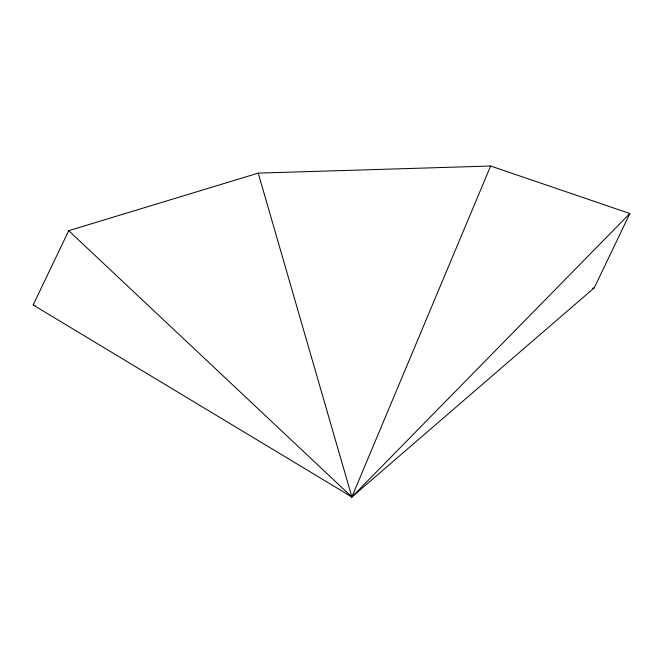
<?xml version="1.0" encoding="UTF-8"?>
<svg xmlns="http://www.w3.org/2000/svg" width="663" height="663" viewBox="0 0 663 663"><rect width="100%" height="100%" fill="white"/><g stroke="black" fill="none" stroke-linecap="round" stroke-linejoin="round"><path stroke-width="0.99" d="M348.663 494.391L351.879 496.985L490.645 166.015L629.85 213.519L594.288 287.808L351.879 496.985L33.15 304.972L68.712 230.683L258.214 173.126L490.645 166.015M68.712 230.683L351.879 496.985L629.85 213.519M592.316 288.413L594.288 287.808M33.15 304.972L35.114 305.643M258.214 173.126L351.879 496.985"/></g></svg>
